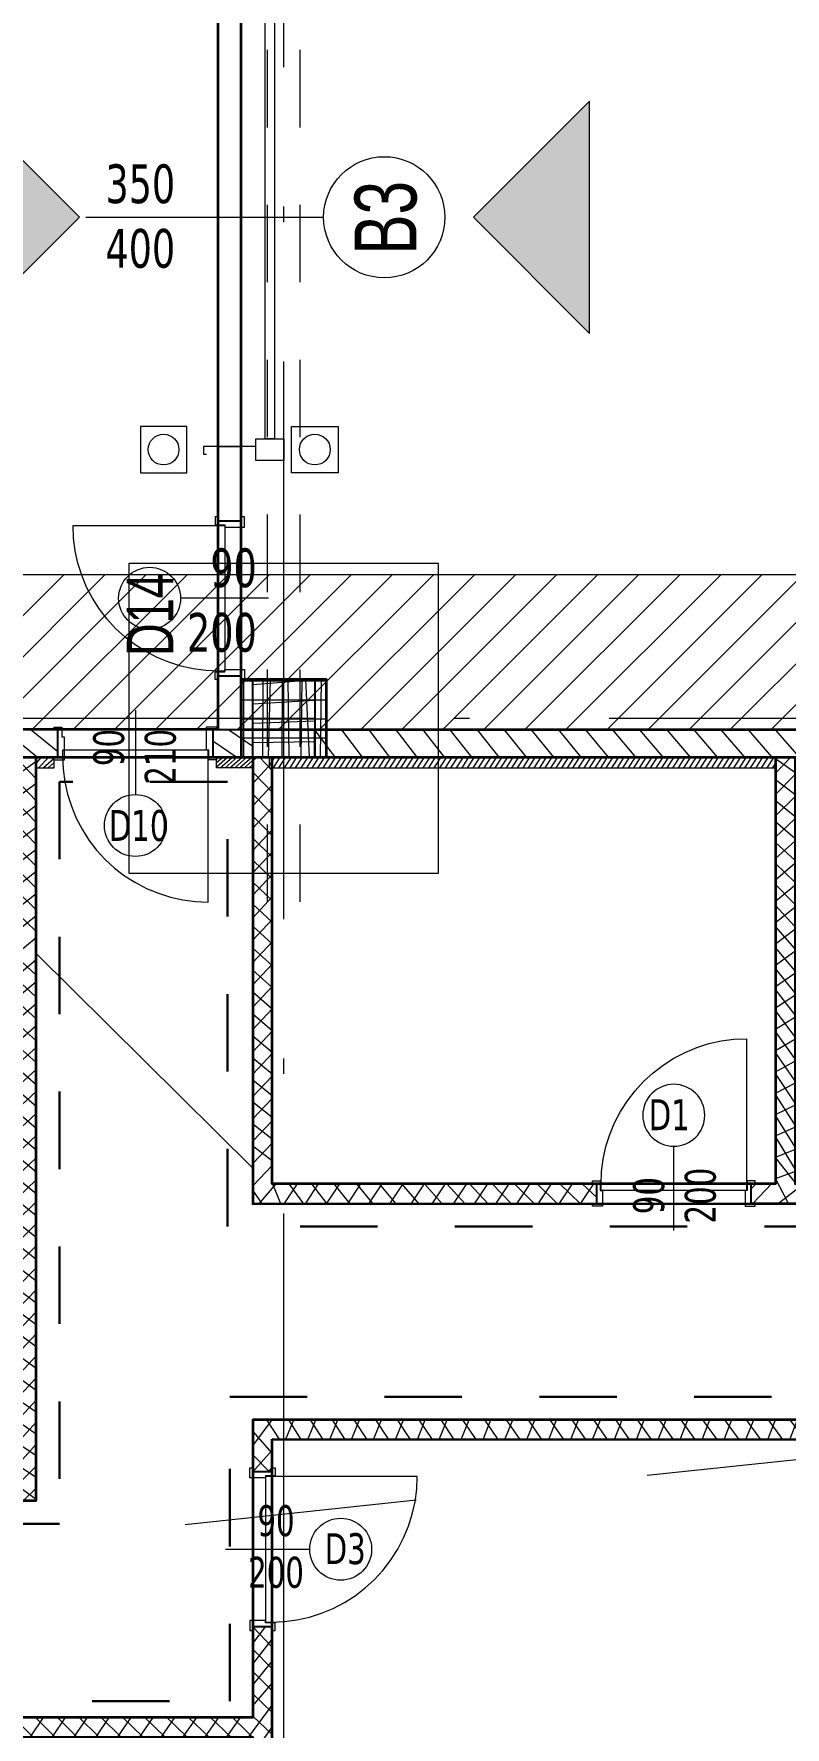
# Model space of a CAD drawing. Extents: x 6529560 to 6558080, y 5579316 to 5588131.
# Drawn here: x 6543575.67 to 6543580.52, y 5579511.71 to 5579522.64 of the extents above; entities that cross this region are included whole.
import ezdxf

# ---------------------------------------------------------------- set-up
doc = ezdxf.new("R2010")
doc.units = 0
doc.header["$MEASUREMENT"] = 0
for name, pattern in [('0.5_0.5', [1, 0.5, -0.5]), ('ACAD_ISO10W100', [18, 12, -3, 0, -3]), ('GR_SOLID', [0])]:
    doc.linetypes.add(name, pattern=pattern)
doc.layers.get('0').update_dxf_attribs({"color": 2, "linetype": 'CONTINUOUS', "lineweight": 5})
for name, color, linetype, lineweight in [('arch_bramy', 4, 'CONTINUOUS', 15), ('arch_drzwi i okna', 4, 'CONTINUOUS', 15), ('arch_drzwi i okna_znaczniki', 130, 'CONTINUOUS', 9), ('arch_fundamenty na rzucie', 3, 'CONTINUOUS', 15), ('arch_osie', 181, 'CONTINUOUS', 5), ('arch_powierzchnia', 6, 'CONTINUOUS', 35), ('arch_rampa odbojnice', 255, 'CONTINUOUS', 13), ('arch_sciany dzialowe cienkie na hali', 52, 'CONTINUOUS', 15), ('arch_sciany dzilowe cienkie na hali', 42, 'CONTINUOUS', 15), ('arch_sciany murowane wewnetrzne', 20, 'CONTINUOUS', 25), ('arch_sciany wewnetrzne gk', 70, 'CONTINUOUS', 25), ('arch_sciany wewnetrzne murowane wypelnienie', 20, 'CONTINUOUS', 15), ('arch_sciany wewntrzne gk wypelnienie', 70, 'CONTINUOUS', 13), ('arch_slupy wypelnienie', 9, 'CONTINUOUS', 13), ('arch_słupy', 8, 'CONTINUOUS', 25), ('arch_urządzenia sanitarne', 4, 'GR_SOLID', 13), ('arch_wzmocnienie plyty betonowej', 6, 'CONTINUOUS', 15), ('arch_zadaszenie kratownica', 94, 'CONTINUOUS', 15)]:
    doc.layers.add(name, color=color, linetype=linetype, lineweight=lineweight)
doc.styles.get("Standard").update_dxf_attribs({"font": 'arial.ttf', "width": 0.75})
doc.styles.add('TABELKA', font='tahoma.ttf', dxfattribs={"width": 0.8})

# ---------------------------------------------------------------- blocks, each defined once
blk = doc.blocks.new('A$C6A985AF1')
for p, q in [((0.9365009339526295, 1.024999864399432, -1.8365369545e-06), (1.061500933952628, 1.024999864399432, -1.8365369545e-06)), ((0.9365009339526295, 0.0249998643994331, -1.8365369545e-06), (1.061500933952628, 0.0249998643994331, -1.8365369545e-06))]:
    blk.add_line(p, q)
at = {"layer": 'arch_drzwi i okna', "extrusion": (0, 0, -1)}
for points in [[(-0.940000934526324, 0.9949998641386628), (-0.8580745356157422, 0.9914228804409503), (-0.7767716469243169, 0.9807191519066693), (-0.6967110317200425, 0.962970140390098), (-0.6185019994154572, 0.9383109277114272), (-0.5427397675812246, 0.9069291837513445), (-0.4700009338557721, 0.8690637433901429), (-0.4008390838280321, 0.825002785772085), (-0.3357805805280805, 0.7750816410407424), (-0.2753205597400665, 0.7196802385151388), (-0.2199191572144628, 0.6592202167958022), (-0.16999801248312, 0.5941617144271732), (-0.1259370548650622, 0.5249998643994332), (-0.0880716145038605, 0.4522610297426583), (-0.056689870543778, 0.3764987988397479), (-0.0320306569337845, 0.2982897665351629), (-0.014281646348536, 0.2182291513308883), (-0.0035779178142548, 0.1369262626394629), (-9.341165423e-07, 0.0549998637288809), (-0.9800009336322546, 0.0549998637288809), (-0.9800009336322546, 0.9949998641386628), (-0.940000934526324, 0.9949998641386628), (-0.940000934526324, 0.0549998637288809)], [(-0.9365009339526295, 1.049999863840638), (-0.9185009337961672, 1.049999863840638), (-0.9185009337961672, 0.9999998640269039), (-0.9810009337961672, 0.9999998640269039), (-0.9810009337961672, 0.9849998643621802), (-1.081500934436917, 0.9849998643621802), (-1.081500934436917, 1.049999863840638), (-1.061500933952628, 1.049999863840638)]]:
    blk.add_lwpolyline(points, dxfattribs=at)
at = {"layer": 'arch_drzwi i okna'}
blk.add_lwpolyline([(0.9365009339526295, -1.359730959e-07), (0.9185009337961672, -1.359730959e-07), (0.9185009337961672, 0.0499998638406396), (0.9810009337961672, 0.0499998638406396), (0.9810009337961672, 0.0649998644366861), (1.081500934436917, 0.0649998644366861), (1.081500934436917, -1.359730959e-07), (1.061500933952628, -1.359730959e-07)], dxfattribs=at)
at = {"layer": 'arch_drzwi i okna_znaczniki'}
blk.add_line((1.23829905502498, 0.5249998643994332, -1.8365369545e-06), (0.6945797856897116, 0.5249998643994332, -1.8365369545e-06), dxfattribs=at)
blk.add_circle((0.4945797855034472, 0.5249998643994332, -1.8365369545e-06), 0.2, dxfattribs=at)
blk = doc.blocks.new('biura_parter_hala')
at = {"layer": 'arch_sciany dzilowe cienkie na hali'}
h = blk.add_hatch(dxfattribs=at)
h.set_pattern_fill('ANSI31', color=256, scale=0.2)
h.set_pattern_definition([(45, (-6543745.599693336, -5579616.077648036), (-0.0176776695296637, 0.0176776695296637), [])])
h.paths.add_polyline_path([(2.264122269116342, -0.5499661350622774), (2.264122269116342, -0.6199661353603007), (3.590460376814007, -0.6201802995055914), (3.590266642160713, -0.5499661350622774)])
h.paths.add_polyline_path([(3.839953196235001, -0.6201435308903456), (23.31999848410487, -0.6201435308903456), (23.31999848410487, -0.5500013772398235), (3.839953196235001, -0.5500013772398235)])
h.paths.add_polyline_path([(32.48386915400625, -0.5500396117568016), (32.62512253876776, -0.5500396117568016), (32.62512253876776, -0.6200396120548249), (32.48386915400625, -0.6200396120548249)])
h.paths.add_polyline_path([(30.49386915378273, -0.5500396117568016), (29.90006986446679, -0.5500396117568016), (29.90006986446679, -0.6200396120548249), (30.49386915378273, -0.6200396120548249)])
h.paths.add_polyline_path([(35.04167969524861, -0.6200396111235023), (37.4308938542381, -0.6200396111235023), (37.4308938542381, -0.5500040324404836), (35.04167969524861, -0.5500040324404836)])
h.paths.add_polyline_path([(48.30257001519203, -0.5500048799440265), (54.04140833485872, -0.5500048799440265), (54.04140833485872, -0.6200396120548249), (48.30257001519203, -0.6200396120548249)])
h.paths.add_polyline_path([(45.28090087976306, -0.6200396120548249), (48.17749003972858, -0.6200396120548249), (48.17749003972858, -0.5500396117568016), (45.28090087976306, -0.5500396117568016)])
h.paths.add_polyline_path([(71.57997443713248, -0.5500063579529524), (72.95497368369251, -0.5500063579529524), (72.95497368369251, -0.6200396120548249), (71.57997443713248, -0.6200396120548249)])
h.paths.add_polyline_path([(68.12499982956797, -0.6200396120548249), (71.45497366413474, -0.6200396120548249), (71.45497366413474, -0.5500396117568016), (68.12499982956797, -0.5500396117568016)])
h.paths.add_polyline_path([(62.9999998351559, -0.5500396117568016), (67.99999982956797, -0.5500396117568016), (67.99999982956797, -0.6200396120548249), (62.9999998351559, -0.6200396120548249)])
h.paths.add_polyline_path([(59.60550602898002, -0.6200396120548249), (62.87499983515591, -0.6200396120548249), (62.87499983515591, -0.5500396117568016), (59.60550602898002, -0.5500396117568016)])
h.paths.add_polyline_path([(59.2658689552918, -0.5500396061688662), (59.499999855645, -0.5500396061688662), (59.499999855645, -0.6200396120548249), (59.2658689552918, -0.6200396120548249)])
h.paths.add_polyline_path([(58.21586895547807, -0.550005360506475), (58.09998980350792, -0.550005360506475), (58.09998980350792, -0.6200396120548249), (58.21586895547807, -0.6200396120548249)])
h.paths.add_polyline_path([(54.16640833579004, -0.6200396120548249), (57.97498980164528, -0.6200396120548249), (57.97498980164528, -0.550005360506475), (54.16640833579004, -0.550005360506475)])
h.paths.add_polyline_path([(88.8106676582247, -0.6200396120548249), (91.62920739408582, -0.6200396120548249), (91.62920739408582, -0.5500396117568016), (88.8106676582247, -0.5500396117568016)])
h.paths.add_polyline_path([(85.74113746359944, -0.6200396120548249), (88.56017351616173, -0.6200396120548249), (88.56017351616173, -0.5500093474984169), (85.74113746359944, -0.5500093474984169)])
h.paths.add_polyline_path([(95.0792152695358, -0.6200396120548249), (107.9300059759989, -0.6200396120548249), (107.9300037063658, -0.599999999627471), (107.3999999994412, -0.599999999627471), (107.3999999994412, -0.5500396117568016), (95.0792152695358, -0.5500396117568016)])
at = {"layer": 'arch_sciany wewnetrzne murowane wypelnienie'}
h = blk.add_hatch(dxfattribs=at)
h.set_pattern_fill('ANSI31', color=256, angle=90)
h.set_pattern_definition([(135, (-6543745.599693336, -5579616.077648036), (-0.0883883476483185, -0.0883883476483184), [])])
h.paths.add_polyline_path([(5.500096650794148, -0.3749661352485418), (5.500096650794148, -0.5499661350622774), (0, -0.5499661350622774), (0, -0.3749661352485418)])
h.paths.add_polyline_path([(11.89999982807785, -0.3749661352485418), (17.50006986968219, -0.3749661352485418), (17.50006986968219, -0.5500013772398235), (11.89999982807785, -0.5500013772398235)])
h.paths.add_polyline_path([(23.31999848410487, -0.550001378171146), (23.49999848380685, -0.5500013772398235), (23.49999848380685, -2.036725498735904), (23.31999848410487, -2.036725499667227)])
h.paths.add_polyline_path([(23.31999848410487, -3.976725501008331), (23.49999848380685, -3.976725501939654), (23.49999848380685, -11.85000006761402), (23.31999848410487, -11.85000006668269)])
h.paths.add_polyline_path([(23.89999982807785, -0.3749661352485418), (27.30065082199871, -0.3749478524550795), (27.30065082199871, -0.5499844206497074), (23.89999982807785, -0.5500027034431696)])
h.paths.add_polyline_path([(29.72006986476481, -2.036725498735904), (29.90006986446679, -2.036725498735904), (29.90006986446679, -0.5500027034431696), (29.72006986476481, -0.5500027034431696)])
h.paths.add_polyline_path([(29.24064417090267, -0.375094854272902), (29.50008776132018, -0.375094854272902), (29.50008776132018, -0.5500053316354752), (29.24064417090267, -0.5500053316354752)])
h.paths.add_polyline_path([(29.72006986476481, -11.45000358112156), (29.90006986446679, -11.45000358205289), (29.90006986446679, -3.976725501008331), (29.72006986476481, -3.976725500077009)])
h.paths.add_polyline_path([(32.45886915456504, -0.3699870416894555), (35.49999982584268, -0.3699661269783974), (35.49999982584268, -0.5500027034431696), (32.45886915456504, -0.5500236181542278)])
h.paths.add_polyline_path([(35.89999982621521, -0.3749661268666387), (41.50009442400187, -0.3749661352485418), (41.50009442400187, -0.5500040408223869), (35.89999982621521, -0.5500040324404836)])
h.paths.add_polyline_path([(53.50009442586451, -0.3749594343826175), (47.89999982714653, -0.3749661194160581), (47.89999982714653, -0.550005360506475), (53.50009442586451, -0.5499986754730344)])
h.paths.add_polyline_path([(59.89999982621521, -0.3749661184847355), (65.50009442027658, -0.3749661352485418), (65.50009442027658, -0.5500067118555308), (59.89999982621521, -0.5500066950917244)])
h.paths.add_polyline_path([(59.24086895491928, -0.550005360506475), (59.49999982584268, -0.550005360506475), (59.49999982584268, -0.3749661231413484), (59.24086895491928, -0.3749661231413484)])
h.paths.add_polyline_path([(71.89999982994048, -0.550008025020361), (77.50009442865849, -0.5499352160841227), (77.50009442865849, -0.3748933039605617), (71.89999982994048, -0.3749661128968)])
h.paths.add_polyline_path([(73.13497368339449, -0.550008025020361), (73.13497368339449, -3.21990910731256), (78.04465180728585, -3.219907564111053), (78.04465249739587, -3.399908400140702), (72.95497366413474, -3.399908268824219), (72.955954156816, -0.5500083584338427)])
h.paths.add_polyline_path([(79.32465147785842, -3.219907564111053), (79.32465170137584, -3.399908810853958), (79.65531860198826, -3.399907859973609), (79.65531860198826, -0.550008025020361), (79.47531860228628, -0.550008025020361), (79.47531860228628, -3.219907564111053)])
h.paths.add_polyline_path([(79.32465170137584, -0.3749661147594452), (83.49999983049929, -0.3749661147594452), (83.49999983049929, -0.550008025020361), (79.32465170137584, -0.550008025020361)])
h.paths.add_polyline_path([(83.89999983087182, -0.3749661110341549), (89.5000698659569, -0.3749661110341549), (89.5000698659569, -0.5500093474984169), (83.89999983087182, -0.5500093474984169)])
h.paths.add_polyline_path([(101.5000944277271, -0.374966106377542), (95.89999959804118, -0.374966106377542), (95.89999959804118, -0.5500093474984169), (101.5000944277271, -0.5500093474984169)])
h.paths.add_polyline_path([(5.900069901719689, -0.3751505604013801), (11.49994853138923, -0.3751505604013801), (11.49994853138923, -0.5500064520165325), (5.900069901719689, -0.5500064520165325)])
h.paths.add_polyline_path([(17.90009442716837, -0.3750070640817285), (23.49998980108649, -0.3750070640817285), (23.49998980108649, -0.5500013772398235), (17.90009442716837, -0.5500013772398235)])
h.paths.add_polyline_path([(29.90006986446679, -0.5500396117568016), (30.51886915415526, -0.5500396117568016), (30.51886915415526, -0.3750053280964494), (29.90006986446679, -0.3750053280964494)])
h.paths.add_polyline_path([(41.90006986260414, -0.5500396117568016), (47.50002438481897, -0.5500396117568016), (47.50002438481897, -0.3749661352485418), (41.90006986260414, -0.3749661352485418)])
h.paths.add_polyline_path([(53.90006986446678, -0.5500396061688662), (58.24086895491928, -0.5500396061688662), (58.24086895491928, -0.3749661231413484), (53.90006986446678, -0.3749661231413484)])
h.paths.add_polyline_path([(65.90006986539811, -0.5499728322029114), (71.50002439133823, -0.5499728322029114), (71.50002439133823, -0.3749661352485418), (65.90006986539811, -0.3749661352485418)])
h.paths.add_polyline_path([(78.04465180728585, -0.3749661352485418), (77.90006985981017, -0.3749661352485418), (77.90006985981017, -0.5500396117568016), (78.04465180728585, -0.5500396117568016)])
h.paths.add_polyline_path([(89.90006986632943, -0.5500396117568016), (95.50002415943891, -0.5500396117568016), (95.50002415943891, -0.3749661352485418), (89.90006986632943, -0.3749661352485418)])
h.paths.add_polyline_path([(101.9000698663294, -0.5500396117568016), (107.3999999994412, -0.5500396117568016), (107.3999999994412, -0.3749661352485418), (101.9000698663294, -0.3749661352485418)])
h.paths.add_polyline_path([(23.89999848417938, -11.85000257473439), (29.49999858625233, -11.85000358056277), (29.49999858625233, -11.67000358086079), (23.89999848417938, -11.67000358086079)])
at = {"layer": 'arch_sciany wewntrzne gk wypelnienie'}
h = blk.add_hatch(dxfattribs=at)
h.set_pattern_fill('ANSI37', color=256, scale=0.8, angle=90)
h.set_pattern_definition([(135, (-6543745.599693336, -5579616.077648036), (-0.0707106781186548, -0.0707106781186548), []), (225, (-6543745.599693336, -5579616.077648036), (0.0707106781186548, -0.0707106781186548), [])])
h.paths.add_polyline_path([(94.8742152415216, -1.900064728222787), (94.95421524252743, -1.899999363347887), (94.95421524252743, -1.799999365583062), (94.8742152415216, -1.800064730457961)], flags=17)
h.paths.add_polyline_path([(93.77421523723751, -1.800064731389284), (93.77421523723751, -1.900064731016755), (94.03421524260195, -1.900064733810722), (94.03421524353325, -1.800064734183251), (93.95421523880213, -1.800064733251929), (93.95421525090933, -0.7000647345557809), (93.85421525128184, -0.7000647336244584), (93.85421523917466, -1.800064732320606)], flags=17)
h.paths.add_polyline_path([(92.67421523295343, -1.800032046623528), (92.67421523295343, -1.900032046250998), (92.93421523831785, -1.900032049044966), (92.93421523924918, -1.800032049417495), (92.85421523451805, -1.800032048486173), (92.85421524662524, -0.7000320497900248), (92.75421524699777, -0.7000320488587022), (92.75421523489058, -1.80003204755485)], flags=17)
h.paths.add_polyline_path([(91.75421523395924, -1.900064728222787), (91.83421523496509, -1.899999363347887), (91.83421523496509, -1.799999365583062), (91.75421523395924, -1.800064730457961)], flags=17)
h.paths.add_polyline_path([(83.92533427942543, -1.800004093907773), (83.92533427942543, -1.900004093535244), (84.10533428099006, -1.900004096329212), (84.10533428099006, -1.800004095770418), (84.10533429309726, -0.7000040970742702), (84.00533429346979, -0.7000040961429477), (84.0053342813626, -1.800004094839096)], flags=17)
h.paths.add_polyline_path([(82.82533427514136, -1.800004083663225), (82.82533427514136, -1.900004083290696), (83.08533428050578, -1.900004086084663), (83.08533428143708, -1.800004086457192), (83.005334276706, -1.80000408552587), (83.00533428881317, -0.700004086829722), (82.90533428918569, -0.7000040858983994), (82.90533427707851, -1.800004084594547)], flags=17)
h.paths.add_polyline_path([(43.97590164281427, -4.000003985129296), (43.97590164281427, -3.900003985501825), (44.23590164817869, -3.900003982707858), (44.23590164911002, -4.000003982335329), (44.15590164437889, -4.000003983266651), (44.15590165648609, -5.1000039819628), (44.05590165685862, -5.100003982894122), (44.05590164475142, -4.000003984197974)], flags=17)
h.paths.add_polyline_path([(42.87590163759887, -4.00000399723649), (42.87590163759887, -3.900003997609019), (43.13590164296329, -3.900003994815051), (43.13590164389461, -4.000003994442522), (43.05590163916349, -4.000003995373845), (43.05590165127068, -5.100003994069993), (42.95590165164322, -5.100003995001316), (42.95590163953602, -4.000003996305167)], flags=17)
h.paths.add_polyline_path([(41.77590163238346, -4.00000403355807), (41.77590163238346, -3.900004033930599), (42.03590163774788, -3.900004031136631), (42.03590163867921, -4.000004030764102), (41.95590163394808, -4.000004031695425), (41.95590164605528, -5.100004030391573), (41.85590164642781, -5.100004031322896), (41.85590163432062, -4.000004032626748)], flags=17)
h.paths.add_polyline_path([(40.67590162716806, -4.000004021450877), (40.67590162716806, -3.900004021823406), (40.93590163253248, -3.900004019029438), (40.93590163346379, -4.000004018656909), (40.85590162873268, -4.000004019588232), (40.85590164083988, -5.10000401828438), (40.7559016412124, -5.100004019215703), (40.75590162910521, -4.000004020519554)], flags=17)
h.paths.add_polyline_path([(39.57590162195265, -4.00000403355807), (39.57590162195265, -3.900004033930599), (39.83590162731707, -3.900004031136631), (39.83590162824839, -4.000004030764102), (39.75590162351728, -4.000004031695425), (39.75590163562447, -5.100004030391573), (39.655901635997, -5.100004031322896), (39.65590162388981, -4.000004032626748)], flags=17)
h.paths.add_polyline_path([(38.47590161673725, -4.00000403355807), (38.47590161673725, -3.900004033930599), (38.73590162210167, -3.900004031136631), (38.73590162303299, -4.000004030764102), (38.65590161830187, -4.000004031695425), (38.65590163040906, -5.100004030391573), (38.55590163078159, -5.100004031322896), (38.5559016186744, -4.000004032626748)], flags=17)
h.paths.add_polyline_path([(43.97590164095163, -1.800004083663225), (43.97590164095163, -1.900004083290696), (44.23590164631605, -1.900004086084663), (44.23590164724737, -1.800004086457192), (44.15590164251625, -1.80000408552587), (44.15590165462345, -0.700004086829722), (44.05590165499598, -0.7000040858983994), (44.05590164288878, -1.800004084594547)], flags=17)
h.paths.add_polyline_path([(42.87590163573622, -1.800004074349999), (42.87590163573622, -1.90000407397747), (43.13590164110064, -1.900004076771438), (43.13590164203197, -1.800004077143967), (43.05590163730085, -1.800004076212644), (43.05590164940804, -0.7000040775164962), (42.95590164978057, -0.7000040765851736), (42.95590163767338, -1.800004075281322)], flags=17)
h.paths.add_polyline_path([(41.77590163145214, -1.800004065036773), (41.77590163145214, -1.900004064664244), (42.03590163681655, -1.900004067458212), (42.03590163774788, -1.800004067830741), (41.95590163301676, -1.800004066899418), (41.95590164512395, -0.7000040682032705), (41.85590164549648, -0.7000040672719479), (41.85590163338929, -1.800004065968096)], flags=17)
h.paths.add_polyline_path([(40.67590162716806, -1.800004050135612), (40.67590162716806, -1.900004049763083), (40.93590163253248, -1.900004052557051), (40.93590163346379, -1.80000405292958), (40.85590162873268, -1.800004051998257), (40.85590164083988, -0.7000040533021094), (40.7559016412124, -0.7000040523707867), (40.75590162910521, -1.800004051066935)], flags=17)
h.paths.add_polyline_path([(39.57590162195265, -1.800004040822386), (39.57590162195265, -1.900004040449857), (39.83590162731707, -1.900004043243825), (39.83590162824839, -1.800004043616354), (39.75590162351728, -1.800004042685031), (39.75590163562447, -0.7000040439888835), (39.655901635997, -0.700004043057561), (39.65590162388981, -1.800004041753709)], flags=17)
h.paths.add_polyline_path([(36.37247663922608, -6.750002435408532), (42.30749893374741, -6.750002435408532), (42.30749893374741, -6.875641248188912), (36.37247663922608, -6.875641248188912)])
h.paths.add_polyline_path([(34.76168348360807, -1.900004060007631), (34.8416834846139, -1.900004060007631), (34.8416834846139, -1.800004061311483), (34.76168348360807, -1.800004061311483)], flags=17)
h.paths.add_polyline_path([(33.74168348498642, -1.90000404510647), (33.9216834846884, -1.900004051625728), (33.92168348561972, -1.800004051998257), (33.8416834846139, -1.800004051066935), (33.84168349672109, -0.7000040523707867), (33.74168349709362, -0.7000040514394641)], flags=17)
h.paths.add_polyline_path([(87.76132327876984, -3.430434632115066), (89.60910778492689, -3.430795684456825), (89.60911366995423, -3.305730918422341), (88.8101558117196, -3.305726211518049), (88.810171963647, -0.5500094117596745), (88.56017351616173, -0.5500094117596745), (88.56014991644768, -3.305521694011986), (87.76132327876984, -3.305521695874631)])
h.paths.add_polyline_path([(32.7501210924238, -0.5500161647796631), (34.8416722714901, -0.5500161647796631), (34.8416722714901, -0.7000161604955794), (32.75012135878205, -0.7000161604955794), (32.75013258494437, -3.160006926394999), (32.80014132149517, -3.160007782280445), (32.80014132149517, -3.285007782280445), (32.75013258494437, -3.285006917081773), (32.75013258494437, -5.225004031322896), (32.80014131963253, -5.225004031322896), (32.80014131963253, -5.350004032254219), (32.62513258494437, -5.350004032254219), (32.62512238975614, -0.5500220432877541), (32.75012238975615, -0.550022047944367)])
h.paths.add_polyline_path([(83.23955385386942, -4.829998704604804), (90.35853138100354, -4.829998704604804), (90.35853138100354, -4.954998704604804), (83.2395539432764, -4.955040412954986)])
h.paths.add_polyline_path([(62.71829012781381, -3.30490527767688), (62.87505134660751, -3.304905503988265), (62.87499983515591, -0.5500067044049503), (62.9999998351559, -0.5500067044049503), (62.999999826774, -3.30490562133491), (64.0999998273328, -3.304906654171645), (64.09999982640147, -3.431190737523138), (62.87510285526514, -3.433001107536256), (62.87510285526514, -3.432999734766781), (62.71829271782189, -3.433125927112996)])
edge = h.paths.add_edge_path()
edge.add_line((59.6251001926139, -3.30490562133491), (61.71829012501985, -3.304903835058212))
edge.add_line((61.71829012501985, -3.304903835058212), (61.71829012501985, -3.433930673636496))
edge.add_line((61.71829012501985, -3.433930673636496), (59.62510495446622, -3.435615153983235))
edge.add_line((59.62510495446622, -3.435615153983235), (59.5000010728836, -3.435715777799487))
edge.add_line((59.5000010728836, -3.435715777799487), (59.49999982491135, -0.550005360506475))
edge.add_line((59.49999982491135, -0.550005360506475), (59.62499982584268, -0.5499986773356796))
edge.add_line((59.62499982584268, -0.5499986773356796), (59.6251001926139, -3.304905866272747))
h.paths.add_polyline_path([(71.29428625106812, -3.304901085793972), (71.45497585646808, -3.30490099824965), (71.45497366413474, -0.5499728322029114), (71.57997368369251, -0.5500063579529524), (71.58000815380365, -3.304910388775169), (71.87830398418009, -3.304910390637814), (71.87830453831702, -3.42575962934643), (71.29428786411881, -3.426071590743958)])
h.paths.add_polyline_path([(59.6250005159527, -4.955007544718682), (59.6250005159527, -5.164619787596166), (59.50000051595271, -5.164619788527488), (59.50000051781535, -4.955007544718682), (59.50000051781535, -4.830007544718682), (73.5061128679663, -4.830007544718682), (73.5061128679663, -4.955371281132102)])
h.paths.add_polyline_path([(-0.4763625478371978, -7.445000530220568), (-0.5999912368133665, -7.444998929277062), (-0.5999912368133665, -7.569998929277062), (-0.4763625478371978, -7.570000530220568)], flags=17)
h.paths.add_polyline_path([(2.846877708099782, -6.215000529773533), (2.846877708099782, -6.339998934417963), (3.839953196235001, -6.340000530704855), (3.839953196235001, -0.5500064520165325), (3.590266642160713, -0.5499661350622774), (3.590266642160713, -1.8199995001778), (2.264122269116342, -1.8199995001778), (2.264122269116342, -1.758556403219699), (2.139131003990769, -1.758556403219699), (2.139131034724414, -1.8199995001778), (0.5199824180454016, -1.819999010302126), (0.5199824180454016, -1.945000606589019), (1.069986048154532, -1.944959879852831), (1.069994785822927, -2.062961691990494), (1.194989372976124, -2.062961691990494), (1.194989372976124, -1.944999499246478), (3.715266642160713, -1.944999499246478), (3.715266642160713, -3.498296093195676), (1.1949860509485, -3.498296092264354), (1.1949860509485, -3.062961691990494), (1.069989372976124, -3.062961691990494), (1.069989372976124, -3.688080696389079), (1.1949860509485, -3.688080696389079), (1.1949860509485, -3.623296091333031), (3.715266642160713, -3.623296092264354), (3.715266642160713, -6.215000529773533)])
h.paths.add_polyline_path([(0.8290886795148253, -6.214998934417963), (0.8290886795148253, -6.340000530704855), (1.507658815942704, -6.340000529773533), (1.507667549885809, -6.397074087522923), (1.632667549885809, -6.397074087522923), (1.632667549885809, -6.340000529773533), (1.846877708099782, -6.340000530704855), (1.846877708099782, -6.214998934417963), (1.1949860509485, -6.21500052884221), (1.1949860509485, -4.688080696389079), (1.069989372976124, -4.688080696389079), (1.0699860509485, -6.21500052884221)])
h.paths.add_polyline_path([(-0.5999912368133665, -8.674998929724097), (-0.5999912368133665, -8.799998929724097), (1.407667550258338, -8.8004634603858), (1.407667550258338, -8.916780810803173), (1.632667549885809, -8.916780810803173), (1.632667549885809, -7.397074087522923), (1.507667548954486, -7.397074088454246), (1.507658815011382, -7.445000529289245), (0.5236374521628023, -7.445000530220568), (0.52363745495677, -7.570000530220568), (1.382658815011382, -7.570000530220568), (1.382667549885809, -8.675041668117046)])
h.paths.add_polyline_path([(74.63817934691906, -3.399908315390348), (74.76317939721048, -3.399908315390348), (74.76317939627916, -3.677789380773901), (74.63817934598774, -3.677789380773901)])
h.paths.add_polyline_path([(53.58250037021935, -6.750641251914203), (53.58250037021935, -6.875636458396911), (54.17751471418887, -6.875636458396911), (54.17751471418887, -11.77999626938253), (54.30251471418888, -11.77999626938253), (54.30251471139491, -6.875641238875687), (59.50001405738294, -6.875641238875687), (59.50001405738294, -11.45000655949115), (59.62501405738294, -11.45000655949115), (59.62501405086368, -6.164619788527488), (59.5000227894634, -6.164619788527488), (59.5000227894634, -6.750641251914203)])
h.paths.add_polyline_path([(47.70249831583351, -6.750646132975816), (47.70249831583351, -6.875639733858406), (48.17749004624784, -6.875634852796792), (48.17749004624784, -11.77999626938253), (48.30249004624784, -11.77999546658248), (48.30249004624784, -6.875635655596852), (52.58250037021935, -6.875636458396911), (52.58250037021935, -6.750637378543615), (48.30249004624784, -6.75063931569457), (48.30249004624784, -6.550641252659261), (48.17749004624784, -6.550641252659261), (48.17749004717916, -6.75064028520137)])
h.paths.add_polyline_path([(43.40749893337488, -6.875641248188912), (43.40749893337488, -11.77999626845121), (43.53249893337488, -11.77999626751989), (43.53249893337488, -6.875641241669654), (46.7024983158335, -6.875641241669654), (46.7024983158335, -6.750647640787065), (43.30749893374741, -6.749683021567761), (43.30749893374741, -6.875321850180625)])
h.paths.add_polyline_path([(35.09750055614859, -7.620006763376295), (33.90679474826902, -7.620005324482917), (33.90679474826902, -7.745006918907165), (35.09749892167747, -7.74500691704452), (35.09749892167747, -11.77999626938253), (35.22249893657863, -11.77999626751989), (35.22249890770763, -7.745006917975842), (35.22249890677631, -7.622925085015594), (35.22249891143292, -6.875641265884041), (35.37247663922608, -6.874683027155697), (35.37247663922608, -6.750321843661367), (35.0975019261241, -6.75064125098288), (35.09749918617308, -7.620006763376295)])
h.paths.add_polyline_path([(32.62513258494437, -11.77999626845121), (32.75013258587569, -11.77999626938253), (32.75013258587569, -7.745006918907165), (32.90679474826902, -7.745005324482917), (32.90679476596415, -7.620006958954036), (32.62513258494437, -7.620006958954036)])
h.paths.add_polyline_path([(37.55589385423809, -0.5500040324404836), (37.55589385423809, -0.7000040328130126), (45.15590163040906, -0.7000040328130126), (45.15590163040906, -0.5500396117568016)], flags=17)
h.paths.add_polyline_path([(91.75421878229827, -0.5500396117568016), (91.75421878229827, -0.7000396121293307), (94.95421461760996, -0.7000379804521799), (94.95421454124153, -0.5500395707786084)], flags=17)
h.paths.add_polyline_path([(81.90533427521586, -0.550008025020361), (81.90533427521586, -0.70000802539289), (85.61613556277007, -0.70000802539289), (85.61613556277007, -0.5500093474984169)], flags=17)
h.paths.add_polyline_path([(79.65531860198826, -0.550008025020361), (79.65531860198826, -0.70000802539289), (81.65533436089754, -0.7000070055946708), (81.65533436089754, -0.550008025020361)])
h.paths.add_polyline_path([(37.5558994486928, -3.900003934279084), (37.63590161781758, -3.900004030205309), (37.63590161781758, -4.000004031695425), (37.5558994486928, -4.0000039357692)], flags=17)
h.paths.add_polyline_path([(38.47590161673725, -1.800004030577838), (38.47590161673725, -1.900004030205309), (38.73590162210167, -1.900004032999277), (38.73590162303299, -1.800004033371806), (38.65590161830187, -1.800004032440483), (38.65590163040906, -0.7000040337443352), (38.55590163078159, -0.7000040328130126), (38.5559016186744, -1.80000403150916)], flags=17)
h.paths.add_polyline_path([(37.55590161960572, -1.900004021823406), (37.63590161781758, -1.900004021823406), (37.63590161781758, -1.800004023127257), (37.55590161960572, -1.800004023127257)], flags=17)
h.paths.add_polyline_path([(81.90533427614719, -1.900036765262484), (81.98533427715302, -1.899971400387585), (81.98533427715302, -1.799971402622759), (81.90533427614719, -1.800036767497658)], flags=17)
h.paths.add_polyline_path([(0, -0.5499661350622774), (2.264122269116342, -0.5499661350622774), (2.264122269116342, -0.7585564032196999), (2.139122269116342, -0.7585564032196999), (2.139122269116342, -0.6749661350622774), (-0.5300000002607704, -0.6749661350622774), (-0.5300000002607704, -0.599999999627471), (0, -0.599999999627471)])
h.paths.add_polyline_path([(82.23955385386942, -4.829998704604804), (82.23955391161144, -4.955001370981335), (81.9924899181351, -4.955001485534012), (81.99248992558569, -11.77999626938253), (81.86761963926256, -11.77999860048294), (81.86760513484477, -4.677789597772061), (81.9924899181351, -4.677789380773901), (81.99248991906641, -4.829980210401117)])
h.paths.add_polyline_path([(91.62920739408582, -0.5500093474984169), (91.75421878229827, -0.5500093474984169), (91.75421408377586, -2.204894191585481), (91.62920269556344, -2.204894191585481)])
h.paths.add_polyline_path([(90.60911366995425, -3.304893844760954), (90.60911366995425, -3.429890577681362), (92.22921420261262, -3.429887940175831), (92.22921420354396, -4.829961703158915), (91.35853138100356, -4.829998704604804), (91.35853138100356, -4.954997126944363), (92.35421645455062, -4.95499712228775), (92.35422097519039, -3.429899452254176), (95.07921526581048, -3.429907292127609), (95.07921527232975, -0.5500097181648016), (94.95421454124153, -0.5500093484297395), (94.95421594567597, -3.304890614934265), (91.75421417783946, -3.304892210289835), (91.75420928373933, -3.204894191585481), (91.62920665368436, -3.204894191585481), (91.62921145837755, -3.304892274551093)])
h.paths.add_polyline_path([(85.61613556277007, -0.5500093474984169), (85.74113709386438, -0.5500093474984169), (85.74113709386438, -2.204894188791513), (85.61613556277007, -2.204894188791513)], flags=16)
h.paths.add_polyline_path([(80.79839087929577, -3.304897606372833), (80.79839106369764, -3.42990419268608), (81.8676196327433, -3.429903046227991), (81.86761963088065, -3.677789382636547), (81.99248991627246, -3.677789382636547), (81.9924899181351, -3.429902829229831), (86.76132327876985, -3.429894191212952), (86.76132327876985, -3.304894191212952), (85.74113709386438, -3.304894191212952), (85.74113709386438, -3.204894191585481), (85.61613686103374, -3.204894254915416), (85.61613696720451, -3.304895350709557), (81.90533427428453, -3.304895350709557), (81.90533427521586, -0.550008025020361), (81.65533428452908, -0.5500081526115537), (81.65533568896353, -3.304897377267479)])
h.paths.add_polyline_path([(72.87830398138613, -3.304910388775169), (72.95497443154454, -3.304910388775169), (72.95497443154454, -3.429910553619265), (72.87830398138613, -3.429910553619265)])
h.paths.add_polyline_path([(79.65531860198826, -3.304898400790989), (79.79839087929577, -3.304898400790989), (79.79839087929577, -3.429905666969716), (79.65531860198826, -3.429905666969716)])
h.paths.add_polyline_path([(76.06317939609289, -4.829955147357059), (76.06317939609289, -4.955008001998066), (78.17757951223835, -4.954996635206043), (78.17759616672993, -6.642363018356263), (74.76317939627916, -6.642495350912213), (74.76314954087138, -6.767754139378666), (78.17756614647806, -6.768313867039978), (78.17756614647806, -8.017392442561686), (76.70210292376578, -8.017392442561686), (76.70211248286068, -8.142496241256595), (78.30223874375224, -8.142392455600202), (78.30309296252058, -4.829955147357059)])
h.paths.add_polyline_path([(74.5061128679663, -4.829958342947065), (74.5061128679663, -4.955472307279706), (74.63817934598774, -4.955485649406909), (74.63817934598774, -11.77999626938253), (74.76249010767788, -11.77999626938253), (74.76284106262028, -6.767499970272183), (74.76317939627916, -6.767515797168016), (74.76317939627916, -6.642363018356263), (74.76317939627916, -4.954996635206043), (75.06317939609289, -4.955008001998066), (75.06317939609289, -4.830008001998067), (74.76317939627916, -4.830008001998066), (74.76317939627916, -4.677789380773901), (74.63817934598774, -4.677789380773901), (74.63817934598774, -4.829991448670625)])
h.paths.add_polyline_path([(55.40998704452068, -5.225004033185541), (55.40998704452068, -5.350002436898648), (58.09998980443925, -5.350004032254219), (58.09998980350792, -0.550005360506475), (57.97498980164528, -0.550005360506475), (57.9749898230657, -5.225004015490412)])
h.paths.add_polyline_path([(49.4776858901605, -5.225004029460251), (49.4776858901605, -5.350004032254219), (54.40998704452067, -5.350004032254219), (54.40998704452067, -5.225004032254219), (54.16640833672136, -5.225004032254219), (54.16640833579004, -0.550005360506475), (54.04140833485872, -0.550005360506475), (54.04140833579003, -5.225004033185541)])
h.paths.add_polyline_path([(48.30249004717916, -5.350004032254219), (48.4776858901605, -5.350004032254219), (48.4776858901605, -5.225004028528928), (48.30249004159123, -5.225004028528928), (48.3024900406599, -0.550005360506475), (48.17749003972858, -0.550005360506475), (48.17749004717916, -5.225004028528928), (47.17068421002477, -5.225004030391573), (47.17068421002477, -5.350004032254219), (48.17749004717916, -5.350004032254219), (48.17749004717916, -5.55000403150916), (48.30249004717916, -5.55000403150916)])
h.paths.add_polyline_path([(37.55590258911252, -3.22459452971816), (37.4308938542381, -3.22459452971816), (37.43089385516942, -5.225004031322896), (36.45022075157613, -5.225004031322896), (36.45022075157613, -5.350002435967326), (37.39512370992452, -5.350002435036003), (37.39513244666159, -5.350002435036003), (37.52012371178717, -5.350002435036003), (37.52012370992452, -5.350004031322896), (46.17068421002477, -5.350002436898648), (46.17068421002477, -5.225004031322896), (45.28090163134038, -5.225004029460251), (45.28090086858719, -0.5500040287151933), (45.15590163040906, -0.5500040287151933), (45.15590163134038, -5.100004027597606), (37.55589385516941, -5.100004031322896)])
h.paths.add_polyline_path([(37.4308938542381, -2.22459452971816), (37.55589385423809, -2.22459452971816), (37.55589385423809, -0.5500040324404836), (37.4308938542381, -0.5500040324404836)], flags=17)
h.paths.add_polyline_path([(34.84168349672109, -0.5500027034431696), (34.84168349858374, -3.160007782280445), (33.8001413140446, -3.160007782280445), (33.80014132149518, -3.285007782280445), (34.84168349858374, -3.285007782280445), (34.84168349858374, -5.225004031322896), (33.80014132056385, -5.225004031322896), (33.80014131963253, -5.350002435967326), (35.45022075157613, -5.350002435967326), (35.45022075157613, -5.225002435967326), (35.04167969617993, -5.225004031322896), (35.04167969524861, -0.5500026857480407)])
h.paths.add_polyline_path([(1.40766754746437, -9.916780810803173), (1.532667550258338, -9.916780810803173), (1.532658819109201, -11.77999626938253), (1.407658816315233, -11.77999626938253)])
h.paths.add_polyline_path([(-0.5299912160262465, -6.215000529773533), (-0.1709113204851747, -6.215000529773533), (-0.1709113204851747, -6.340000530704855), (-0.5299912160262465, -6.340000530704855)])
h.paths.add_polyline_path([(-0.5300000002607704, -1.820000606589019), (-0.4800175819545985, -1.820000606589019), (-0.4800175819545985, -1.944999010302126), (-0.5300000002607704, -1.944999010302126)])
edge = h.paths.add_edge_path()
edge.add_line((70.29428625199944, -3.426259011961519), (65.0999998273328, -3.429380368441343))
edge.add_line((65.0999998273328, -3.429380368441343), (65.0999998273328, -3.304906654171645))
edge.add_line((65.0999998273328, -3.304906654171645), (67.99999982956797, -3.304902886971831))
edge.add_line((67.99999982956797, -3.304902886971831), (67.99999982956797, -0.5499728322029114))
edge.add_line((67.99999982956797, -0.5499728322029114), (68.12499982956797, -0.5499728322029114))
edge.add_line((68.12499982956797, -0.5499728322029114), (68.12499982956797, -3.304902818985283))
edge.add_line((68.12499982956797, -3.304902818985283), (70.29428625106812, -3.304906654171645))
edge.add_line((70.29428625106812, -3.304906654171645), (70.29435917455703, -3.426258968189358))
at = {"layer": 'arch_slupy wypelnienie'}
h = blk.add_hatch(dxfattribs=at)
h.set_pattern_fill('ANSI37', color=256, angle=225)
h.set_pattern_definition([(270, (-6543473.936432897, -5579316.676972744), (0.125, 0), []), (0, (-6543473.936432897, -5579316.676972744), (0, 0.125), [])])
h.paths.add_polyline_path([(59.50005098897964, -0.0499986847862601), (59.90005098748952, -0.0500396145507693), (59.89999982621521, -0.5500396117568016), (59.49999982584268, -0.5499986773356796)])
for p, q in [((58.24086895491928, -0.3749661231413484, -0.0368575220855849), (58.24086895491928, -0.5500396061688662, -0.0368575220855849)), ((59.24086895491928, -0.5500396061688662, -0.0368575220855849), (59.24086895491928, -0.3749661231413484, -0.0368575220855849))]:
    blk.add_line(p, q)
at = {"color": 1, "linetype": '0.5_0.5', "lineweight": 30, "true_color": 0xfa0000, "elevation": -0.0368575220855849}
blk.add_lwpolyline([(48.46249004732817, -5.500004032626748), (48.46249004919082, -6.646252457052469), (59.35002279188484, -6.646252456121146), (59.35002278909087, -4.679958826862275), (69.6049969997257, -4.679958826862275), (74.48817935027182, -4.679990475997328), (74.4881793782115, -3.579910716973245), (71.30497595574705, -3.579913250170648), (71.30497595202178, -3.579913250170648), (59.33699696045369, -3.579913250170648), (59.33699695579708, -0.7100053606554866), (58.24998978897929, -0.7100053606554866), (58.24998980481177, -5.500004032626748)], close=True, dxfattribs=at)
at = {"layer": 'arch_drzwi i okna', "extrusion": (0, 0, -1)}
for points in [[(-58.21586895547807, -0.3749661231413484), (-58.21586895547807, -0.3569661229848862), (-58.26586895529181, -0.3569661229848862), (-58.26586895529181, -0.4194661229848862), (-58.28086895495653, -0.4194661229848862), (-58.28086895495653, -0.5700396066531539), (-58.21586895547807, -0.5700396066531539), (-58.21586895547807, -0.5500396061688662)], [(-58.27086895518005, -0.5465396055951715), (-58.27444593887776, -0.6284660045057536), (-58.28514966741204, -0.709768893197179), (-58.30289867892862, -0.7898295084014535), (-58.32755789160728, -0.8680385407060384), (-58.35893963556737, -0.9438007725402712), (-58.39680507592857, -1.016539606265723), (-58.44086603354663, -1.085701456293463), (-58.49078717827797, -1.150759959593415), (-58.54618858080357, -1.211219980381429), (-58.60664860252291, -1.266621382907032), (-58.67170710489154, -1.316542527638375), (-58.74086895491927, -1.360603485256433), (-58.81360778957605, -1.398468925617635), (-58.88937002047896, -1.429850669577717), (-58.96757905278355, -1.454509883187711), (-59.04763966798782, -1.472258893772959), (-59.12894255667925, -1.48296262230724), (-59.21086895558983, -1.486539606004953), (-59.21086895558983, -0.5065396064892412), (-58.27086895518005, -0.5065396064892412), (-58.27086895518005, -0.5465396055951715), (-59.21086895558983, -0.5465396055951715)]]:
    blk.add_lwpolyline(points, dxfattribs=at)
at = {"layer": 'arch_drzwi i okna'}
blk.add_lwpolyline([(59.2658689552918, -0.5500396061688662), (59.2658689552918, -0.5680396063253284), (59.21586895547807, -0.5680396063253284), (59.21586895547807, -0.5055396063253284), (59.20086895488203, -0.5055396063253284), (59.20086895488203, -0.3549661226570606), (59.2658689552918, -0.3549661226570606), (59.2658689552918, -0.3749661231413484)], dxfattribs=at)
at = {"layer": 'arch_drzwi i okna_znaczniki'}
blk.add_line((58.74086895491927, -0.2482414850965142, -0.0368575220855849), (58.74086895491927, -0.7919607544317842, -0.0368575220855849), dxfattribs=at)
blk.add_circle((58.74086895491927, -0.9919607546180486, -0.0368566864176643), 0.2, dxfattribs=at)
at = {"layer": 'arch_fundamenty na rzucie', "extrusion": (4.9483997e-09, 8.021447e-10, 1), "elevation": -0.0368575220855849}
blk.add_lwpolyline([(60.69937500823289, 0.6998786041513086), (58.69937501475215, 0.7000832222402096), (58.69917038921267, -1.299916762858629), (60.6991703780368, -1.300121383741497)], close=True, dxfattribs=at)
at = {"layer": 'arch_powierzchnia', "elevation": -0.0368575220855849}
for points in [[(48.30249004717916, -5.350004032254219), (58.09998980443925, -5.350004032254219), (58.09998980443925, -0.5500396061688662), (59.49999982584268, -0.5527506629005075), (59.49999982863665, -3.434167919680476), (72.95497443154454, -3.429910553619265), (72.95497443247586, -3.399908268824219), (74.63817934691906, -3.399908274412155), (74.63817934598774, -4.829991448670625), (59.50000051781535, -4.830007544718682), (59.50000051781535, -6.750641251914203), (48.30249004624784, -6.75063931569457)], [(59.624999826774, -0.5500114690512419), (62.87499983515591, -0.5500067044049503), (62.87499585840851, -3.304905503988265), (59.62510019727051, -3.305023903958499)], [(59.6250005159527, -4.955007656477391), (74.63817934598774, -4.955485649406909), (74.63817934598774, -11.77999626938253), (71.8999984851107, -11.77999626938253), (71.8999984851107, -11.45000275876373), (71.49999848473817, -11.45000790152699), (71.49999848473817, -11.77999626938253), (65.8999985884875, -11.77999626938253), (65.8999985884875, -11.45000800676644), (65.50000309199095, -11.45000326447189), (65.49999858811498, -11.77999626938253), (59.89999848324806, -11.77999626938253), (59.89999848324806, -11.45000655949115), (59.62501405738294, -11.45000655949115)]]:
    blk.add_lwpolyline(points, close=True, dxfattribs=at)
at = {"layer": 'arch_sciany dzialowe cienkie na hali', "elevation": -0.0368575220855849}
for points in [[(58.21586895547807, -0.550005360506475), (58.09998980350792, -0.550005360506475), (58.09998980350792, -0.6200396120548249), (58.21586895547807, -0.6200396120548249)], [(59.2658689552918, -0.5500396061688662), (59.499999855645, -0.5500396061688662), (59.499999855645, -0.6200396120548249), (59.2658689552918, -0.6200396120548249)], [(59.60550602898002, -0.6200396120548249), (62.87499983515591, -0.6200396120548249), (62.87499983515591, -0.5500396117568016), (59.60550602898002, -0.5500396117568016)]]:
    blk.add_lwpolyline(points, close=True, dxfattribs=at)
at = {"layer": 'arch_sciany murowane wewnetrzne', "elevation": -0.0368575220855849}
for points in [[(53.90006986446678, -0.5500396061688662), (58.24086895491928, -0.5500396061688662), (58.24086895491928, -0.3749661231413484), (53.90006986446678, -0.3749661231413484)], [(59.24086895491928, -0.550005360506475), (59.49999982584268, -0.550005360506475), (59.49999982584268, -0.3749661231413484), (59.24086895491928, -0.3749661231413484)], [(59.89999982621521, -0.3749661184847355), (65.50009442027658, -0.3749661352485418), (65.50009442027658, -0.5500067118555308), (59.89999982621521, -0.5500066950917244)]]:
    blk.add_lwpolyline(points, close=True, dxfattribs=at)
at = {"layer": 'arch_sciany wewnetrzne gk', "elevation": -0.0368575220855849}
for points in [[(55.40998704452068, -5.225004033185541), (55.40998704452068, -5.350002436898648), (58.09998980443925, -5.350004032254219), (58.09998980350792, -0.550005360506475), (57.97498980164528, -0.550005360506475), (57.9749898230657, -5.225004015490412)], [(62.71829012781381, -3.30490527767688), (62.87505134660751, -3.304905503988265), (62.87499983515591, -0.5500067044049503), (62.9999998351559, -0.5500067044049503), (62.999999826774, -3.30490562133491), (64.0999998273328, -3.304906654171645), (64.09999982640147, -3.431190737523138), (62.87510285526514, -3.433001107536256), (62.87510285526514, -3.432999734766781), (62.71829271782189, -3.433125927112996), (62.71829012781381, -3.30490527767688)], [(59.6250005159527, -4.955007544718682), (59.6250005159527, -5.164619787596166), (59.50000051595271, -5.164619788527488), (59.50000051781535, -4.955007544718682), (59.50000051781535, -4.830007544718682), (73.5061128679663, -4.830007544718682), (73.5061128679663, -4.955371281132102)], [(53.58250037021935, -6.750641251914203), (53.58250037021935, -6.875636458396911), (54.17751471418887, -6.875636458396911), (54.17751471418887, -11.77999626938253), (54.30251471418888, -11.77999626938253), (54.30251471139491, -6.875641238875687), (59.50001405738294, -6.875641238875687), (59.50001405738294, -11.45000655949115), (59.62501405738294, -11.45000655949115), (59.62501405086368, -6.164619788527488), (59.5000227894634, -6.164619788527488), (59.5000227894634, -6.750641251914203)]]:
    blk.add_lwpolyline(points, close=True, dxfattribs=at)
blk.add_lwpolyline([(59.6251001926139, -3.30490562133491), (61.71829012501985, -3.304903835058212), (61.71829012501985, -3.433930673636496), (59.62510495446622, -3.435615153983235), (59.62510495446622, -3.435615153983235), (59.5000010728836, -3.435715777799487), (59.49999982491135, -0.550005360506475), (59.62499982584268, -0.5499986773356796), (59.6251001926139, -3.304905866272747)], dxfattribs=at)
at = {"layer": 'arch_słupy', "elevation": -0.0368575220855849}
blk.add_lwpolyline([(59.50005098897964, -0.0499986847862601), (59.90005098748952, -0.0500396145507693), (59.89999982621521, -0.5500396117568016), (59.49999982584268, -0.5499986773356796), (59.50005098897964, -0.0499986847862601)], dxfattribs=at)
at = {"layer": 'arch_drzwi i okna', "xscale": -1, "rotation": 90}
blk.add_blockref('A$C6A985AF1', (62.74328998941928, -2.368402901105582, -0.0368548495702044), dxfattribs=at)
at = {"layer": 'arch_drzwi i okna', "rotation": 180}
blk.add_blockref('A$C6A985AF1', (60.56150144990533, -5.139619924128055, -7.339100373872354), dxfattribs=at)
at = {"layer": 'arch_drzwi i okna_znaczniki', "char_height": 0.2, "style": 'TABELKA'}
for s, insert, attachment_point, rotation in [(' 90\\P210', (58.46824872214347, -0.3682514354586601, 14.67820761942485), 3, 90.00000000000001), (' 90\\P200', (61.95568417478352, -3.561624432913959, 14.64134744319619), 1, 90)]:
    blk.add_mtext_dynamic_manual_height_columns(s, width=2.624355469830334, gutter_width=1.82756919413805, heights=[0], dxfattribs=dict(at, insert=insert, attachment_point=attachment_point, rotation=rotation))
at = {"layer": 'arch_drzwi i okna_znaczniki', "char_height": 0.2, "width": 0.354261597984987, "style": 'TABELKA'}
for s, insert, attachment_point in [('D10', (58.56914011947811, -1.0957075599581, -6.957249584387938), 7), ('D1', (62.32181310653686, -2.759235881268978, -6.957249584077432), 3), ('D3', (59.96339868288487, -5.560872983187437, -14.25949510837958), 1)]:
    blk.add_mtext(s, dxfattribs=dict(at, insert=insert, attachment_point=attachment_point))
at = {"layer": 'arch_drzwi i okna_znaczniki', "insert": (59.46926886029541, -5.379829570651054, 7.339101918894037), "char_height": 0.2, "attachment_point": 1, "style": 'TABELKA'}
blk.add_mtext_dynamic_manual_height_columns(' 90\\P200', width=2.624355469830334, gutter_width=1.82756919413805, heights=[0], dxfattribs=at)

msp = doc.modelspace()

# ---------------------------------------------------------------- hatches: boundary and pattern name
at = {"layer": 'arch_slupy wypelnienie'}
h = msp.add_hatch(dxfattribs=at)
h.set_pattern_fill('ANSI37', color=256, angle=225)
h.set_pattern_definition([(270, (43.64580387808382, 201.8431966006756), (0.125, 0), []), (0, (43.64580387808382, 201.8431966006756), (0, 0.125), [])])
h.paths.add_polyline_path([(6543577.007287765, 5579518.47017066), (6543577.557287762, 5579518.470150197), (6543577.557236601, 5579517.970150199), (6543577.007236601, 5579517.970170667)])
at = {"layer": 'arch_urządzenia sanitarne'}
h = msp.add_hatch(color=256, dxfattribs=at)
h.dxf.hatch_style = 1
h.paths.add_polyline_path([(6543575.211882849, 5579520.705145129), (6543575.211882849, 5579522.205145126), (6543575.96188286, 5579521.455145119)])
h = msp.add_hatch(color=256, dxfattribs=at)
h.dxf.hatch_style = 1
h.paths.add_polyline_path([(6543578.50630037, 5579521.455145127), (6543579.256300363, 5579522.205145121), (6543579.256300362, 5579520.70514512)])
at = {"layer": 'arch_wzmocnienie plyty betonowej', "transparency": 33554597}
h = msp.add_hatch(dxfattribs=at)
h.set_pattern_fill('ANSI31', color=256, scale=1.5, style=0)
h.set_pattern_definition([(45, (225.7260103076696, 143.3795363781974), (-0.1325825214724776, 0.1325825214724777), [])])
h.paths.add_polyline_path([(6543624.582240404, 5579602.479571113), (6543625.582257184, 5579602.479571128), (6543625.582240363, 5579608.520169343), (6543516.982245128, 5579608.520169307), (6543516.982247426, 5579518.150203206), (6543625.582236773, 5579518.14520321), (6543625.582240911, 5579522.445972868), (6543624.582240911, 5579522.445972859), (6543624.582239991, 5579519.145249251), (6543517.982245747, 5579519.150202854), (6543517.982245718, 5579607.520169307), (6543624.582240369, 5579607.520170049)])

# ---------------------------------------------------------------- linework, layer by layer
at = {"layer": 'arch_bramy'}
for points in [[(6543577.162268093, 5579520.025145122), (6543577.162268114, 5579522.885145125), (6543577.222268126, 5579522.88514512), (6543577.222268091, 5579520.025145131), (6543577.162268093, 5579520.025145122)], [(6543577.102268097, 5579519.975145114), (6543577.102268093, 5579520.025145117), (6543577.282268098, 5579520.025145115), (6543577.282268095, 5579519.885145115), (6543577.102268092, 5579519.88514512), (6543577.102268097, 5579519.975145114), (6543576.762268092, 5579519.975145123), (6543576.762268092, 5579519.925145121), (6543576.782268099, 5579519.925145136)]]:
    msp.add_lwpolyline(points, dxfattribs=at)
at = {"layer": 'arch_drzwi i okna'}
msp.add_lwpolyline([(6543576.857071254, 5579519.520145106), (6543576.839071257, 5579519.5201451), (6543576.839071264, 5579519.470145103), (6543576.901571261, 5579519.4701451), (6543576.901571257, 5579519.455145099), (6543577.027173347, 5579519.455150203), (6543577.027173356, 5579519.520150204), (6543577.007173346, 5579519.520150196)], dxfattribs=at)
at = {"layer": 'arch_drzwi i okna', "extrusion": (0, 0, -1)}
for points in [[(-6543576.860571265, 5579518.525145109), (-6543576.778644869, 5579518.528722094), (-6543576.697341985, 5579518.539425817), (-6543576.617281356, 5579518.557174838), (-6543576.539072327, 5579518.581834035), (-6543576.463310095, 5579518.613215783), (-6543576.390571255, 5579518.651081226), (-6543576.321409412, 5579518.695142183), (-6543576.256350901, 5579518.745063331), (-6543576.195890887, 5579518.800464728), (-6543576.140489486, 5579518.860924751), (-6543576.090568335, 5579518.925983254), (-6543576.046507372, 5579518.995145099), (-6543576.008641943, 5579519.067883934), (-6543575.977260204, 5579519.143646178), (-6543575.952600989, 5579519.221855199), (-6543575.934851977, 5579519.301915813), (-6543575.924148242, 5579519.383218702), (-6543575.920571263, 5579519.465145107), (-6543576.900571267, 5579519.465145104), (-6543576.900571265, 5579518.5251451), (-6543576.860571265, 5579518.525145109), (-6543576.860571268, 5579519.465145112)], [(-6543576.857071254, 5579518.470145106), (-6543576.839071258, 5579518.470145104), (-6543576.839071262, 5579518.520145101), (-6543576.901571269, 5579518.520145099), (-6543576.901571266, 5579518.535145104), (-6543577.027173355, 5579518.535150202), (-6543577.027173349, 5579518.470150206), (-6543577.007173349, 5579518.470150197)]]:
    msp.add_lwpolyline(points, dxfattribs=at)
at = {"layer": 'arch_drzwi i okna_znaczniki', "linetype": 'GR_SOLID'}
msp.add_line((6543576.003894667, 5579521.455145136), (6543577.539301274, 5579521.455145125), dxfattribs=at)
at = {"layer": 'arch_drzwi i okna_znaczniki'}
msp.add_line((6543577.18397147, 5579518.995150196), (6543576.615150104, 5579518.995145108), dxfattribs=at)
for centre, radius in [((6543577.930556087, 5579521.455145123, 13.87958072981459), 0.3912548122519197), ((6543576.415150107, 5579518.995145108, 13.87958101109268), 0.1999999999999999)]:
    msp.add_circle(centre, radius, dxfattribs=at)
at = {"layer": 'arch_fundamenty na rzucie', "extrusion": (4.9483997e-09, 8.021447e-10, 1)}
msp.add_lwpolyline([(6543578.281611713, 5579519.220047938), (6543576.28161172, 5579519.220252556), (6543576.281407094, 5579517.220252571), (6543578.281407084, 5579517.220047949)], close=True, dxfattribs=at)
at = {"layer": 'arch_osie', "linetype": 'ACAD_ISO10W100', "ltscale": 0.3, "extrusion": (-4.9483178e-09, -8.026501e-10, 1), "elevation": 1.1477971e-09}
msp.add_lwpolyline([(6543577.282234728, 5579500.423888845), (6543577.282246757, 5579616.190151345)], dxfattribs=at)
at = {"layer": 'arch_osie', "linetype": 'ACAD_ISO10W100', "ltscale": 0.3, "extrusion": (-4.9483178e-09, -8.026501e-10, 1)}
msp.add_lwpolyline([(6543507.882245624, 5579518.220169247), (6543634.682240604, 5579518.220170599)], dxfattribs=at)
at = {"layer": 'arch_osie', "linetype": '0.5_0.5', "ltscale": 3}
msp.add_lwpolyline([(6543516.982245503, 5579506.670169278), (6543625.582245513, 5579518.220170623)], dxfattribs=at)
at = {"layer": 'arch_powierzchnia'}
for points in [[(6543576.857289547, 5579608.520151281), (6543529.482254285, 5579608.52018035), (6543529.482254288, 5579540.51937059), (6543516.98224737, 5579540.5201622), (6543516.98214592, 5579535.295162188), (6543529.481490294, 5579535.295159135), (6543529.492065304, 5579518.150197019), (6543576.857290474, 5579518.150204198)], [(6543577.007403296, 5579585.295135099), (6543613.982265789, 5579585.295127814), (6543613.982265789, 5579579.895157201), (6543625.58226567, 5579579.896341481), (6543625.58222495, 5579574.670218493), (6543619.2821081, 5579574.66958712), (6543619.282244769, 5579563.020157221), (6543625.582265727, 5579563.020800422), (6543625.582265729, 5579518.14520321), (6543577.007172231, 5579518.145210508)], [(6543577.007287763, 5579517.970150196), (6543577.557287762, 5579517.970150196), (6543577.557287762, 5579518.470150197), (6543577.007287763, 5579518.470150197)], [(6543517.052236772, 5579517.97020321), (6543625.51281645, 5579517.97020321), (6543625.51281645, 5579506.740173076), (6543517.052236772, 5579506.740173076)]]:
    msp.add_lwpolyline(points, close=True, dxfattribs=at)
at = {"layer": 'arch_rampa odbojnice', "color": 7}
for points in [[(6543576.655355167, 5579519.805145122), (6543576.655355173, 5579520.105145114), (6543576.355355175, 5579520.105145122), (6543576.355355167, 5579519.805145123)], [(6543577.332268081, 5579519.805145126), (6543577.332268093, 5579520.105145122), (6543577.632268096, 5579520.105145112), (6543577.632268082, 5579519.80514511)]]:
    msp.add_lwpolyline(points, close=True, dxfattribs=at)
for centre in [(6543576.505355168, 5579519.955258259, 13.87957866912902), (6543577.482268106, 5579519.955258263, 13.87957866912902)]:
    msp.add_circle(centre, 0.0993535318968384, dxfattribs=at)
at = {"layer": 'arch_sciany dzialowe cienkie na hali'}
for points in [[(6543576.857287763, 5579519.975145116), (6543577.007287765, 5579519.975145116), (6543577.007173355, 5579519.495155283), (6543576.857173353, 5579519.495155283)], [(6543576.85707126, 5579518.495150193), (6543577.007173354, 5579518.495150193), (6543577.007287763, 5579518.145203222), (6543576.857185669, 5579518.145203222)]]:
    msp.add_lwpolyline(points, close=True, dxfattribs=at)
at = {"layer": 'arch_sciany murowane wewnetrzne'}
for p, q in [((6543576.857071264, 5579519.495145108), (6543577.007173357, 5579519.495150198)), ((6543576.857071261, 5579518.495145107), (6543577.007173355, 5579518.495150197))]:
    msp.add_line(p, q, dxfattribs=at)
at = {"layer": 'arch_słupy'}
msp.add_lwpolyline([(6543577.007287765, 5579518.47017066), (6543577.557287762, 5579518.470150197), (6543577.557236601, 5579517.970150199), (6543577.007236601, 5579517.970170667), (6543577.007287765, 5579518.47017066)], dxfattribs=at)
at = {"layer": 'arch_urządzenia sanitarne'}
for points in [[(6543575.211882849, 5579520.705145129), (6543575.211882849, 5579522.205145126), (6543575.96188286, 5579521.455145119), (6543575.211882849, 5579520.705145129)], [(6543579.256300362, 5579520.70514512), (6543579.256300363, 5579522.205145121), (6543578.50630037, 5579521.455145127), (6543579.256300362, 5579520.70514512)]]:
    msp.add_lwpolyline(points, dxfattribs=at)
at = {"layer": 'arch_wzmocnienie plyty betonowej'}
msp.add_lwpolyline([(6543624.582240404, 5579602.479571113), (6543625.582257184, 5579602.479571128), (6543625.582240363, 5579608.520169343), (6543516.982245128, 5579608.520169307), (6543516.982247426, 5579518.150203206), (6543625.582236773, 5579518.14520321), (6543625.582240911, 5579522.445972868), (6543624.582240911, 5579522.445972859), (6543624.582239991, 5579519.145249251), (6543517.982245747, 5579519.150202854), (6543517.982245718, 5579607.520169307), (6543624.582240369, 5579607.520170049)], close=True, dxfattribs=at)
at = {"layer": 'arch_zadaszenie kratownica', "linetype": '0.5_0.5'}
for points in [[(6543577.177236325, 5579517.035231628), (6543577.177236295, 5579607.085246711)], [(6543577.387236326, 5579517.035231628), (6543577.387236296, 5579607.085246711)]]:
    msp.add_lwpolyline(points, dxfattribs=at)

# ---------------------------------------------------------------- block references
msp.add_blockref('biura_parter_hala', (6543517.582236774, 5579518.520169346, 13.87958101109268))

# ---------------------------------------------------------------- texts
at = {"layer": 'arch_drzwi i okna_znaczniki', "width": 0.6964285714000003}
for s, height, rotation, p in [('B3', 0.3999999999999996, 90.00371060699004, (6543578.138850259, 5579521.213556509, 13.87958072981459)), ('D14', 0.3, 89.99628939300997, (6543576.567901428, 5579518.622109102, 13.87958102071629))]:
    msp.add_text(s, height=height, rotation=rotation, dxfattribs=at).set_placement(p)
at = {"layer": 'arch_drzwi i okna_znaczniki', "char_height": 0.25, "style": 'TABELKA'}
for s, insert, attachment_point in [('350\\P400', (6543576.580405592, 5579521.796569121, 43.06455060671213), 3), (' 90\\P200', (6543577.107203648, 5579518.645771691, 43.06455088951961), 9)]:
    msp.add_mtext_dynamic_manual_height_columns(s, width=2.624355469830334, gutter_width=1.82756919413805, heights=[0], dxfattribs=dict(at, insert=insert, attachment_point=attachment_point))

doc.saveas('drawing.dxf')
